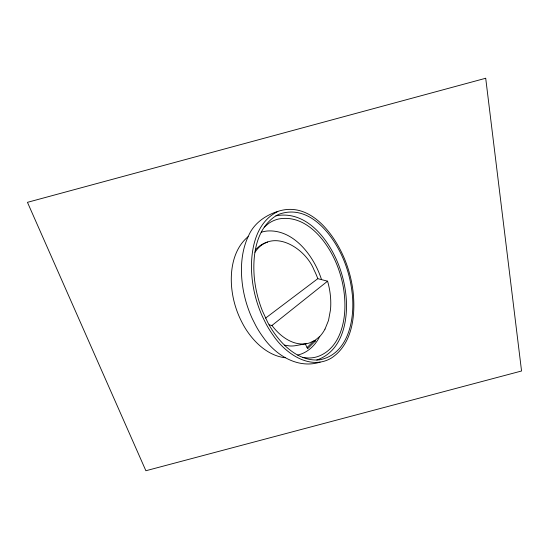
<?xml version="1.0" encoding="UTF-8"?>
<svg xmlns="http://www.w3.org/2000/svg" width="549" height="549" viewBox="0 0 549 549"><rect width="100%" height="100%" fill="white"/><g stroke="black" fill="none" stroke-linecap="round" stroke-linejoin="round"><path stroke-width="0.82" d="M325.008 329.119L328.515 320.424L330.477 309.856A91.676 79.571 -6.2 0 0 330.738 300.859L330.69 299.541A107.892 93.536 -4.3 0 0 327.568 281.17L317.802 278.679L265.572 318.111M254.962 252.252C271.92 226.915 305.498 247.908 314.035 269.964A98.065 85.061 -4.4 0 1 317.802 278.679M255.409 249.74L259.553 246.041A23.037 20.601 -11.1 0 1 265.38 242.878L267.576 242.061M315.188 340.222L315.49 340.867L307.639 348.718L305.443 344.25L305.951 343.763M307.069 347.565L313.445 341.245L315.49 340.867M264.289 227.066L268.845 223.278A26.558 24.026 -13.3 0 1 278.556 219.003C304.77 214.117 325.049 238.568 334.842 259.938A145.053 125.206 -1.8 0 1 344.751 299.829C346.09 321.172 340.071 348.903 317.343 356.706A24.815 20.979 -13.8 0 1 307.824 357.982L302.506 357.344M248.093 236.681C233.819 248.594 230.127 268.784 231.575 286.461A124.047 108.256 -21.2 0 0 242.171 322.723L243.571 325.365A104.983 91.58 -18.9 0 0 250.042 335.158C258.654 346.364 270.815 356.116 285.267 357.763M269.113 324.884L271.981 325.468L327.575 281.163M275.982 215.812C256.246 228.398 252.519 254.791 254.201 276.312A149.952 129.633 -26.9 0 0 256.507 291.574L256.994 293.756A166.354 143.145 -28.5 0 0 262.319 310.659L267.596 322.119A128.404 111.097 -24.4 0 0 274.081 332.797C283.888 346.748 298.683 360.247 316.773 360.02A25.529 21.535 -14.5 0 0 320.239 359.705C349.487 353.577 355.361 316.595 351.978 291.759A158.325 136.55 -1.2 0 0 345.129 263.541C335.768 238.3 311.057 203.151 279.455 214.083A27.457 24.911 -14.6 0 0 275.982 215.812C307.914 209.78 330.992 242.329 340.078 268.88A154.832 133.386 -0.9 0 1 345.246 289.783C349.267 315.078 344.662 350.55 316.773 360.02M277.849 211.537C254.853 222.551 250.07 251.97 251.799 274.925A157.522 135.98 -27.5 0 0 254.606 293.331L255.141 295.561A167.987 144.593 -28.5 0 0 262.319 316.279L265.846 323.471A130.243 112.662 -24.3 0 0 273.134 335.267C285.034 353.137 309.698 370.678 331.136 358.202C352.588 344.381 355.594 315.126 353.11 291.938A163.863 141.175 -0.8 0 0 346.062 262.772C336.345 236.797 311.736 201.339 279.194 210.988C266.183 214.734 254.036 222.997 248.567 235.734C242.239 248.869 240.682 263.808 241.766 278.206A149.712 129.839 -25.6 0 0 244.566 296.261L245.101 298.45A159.21 137.758 -26.6 0 0 252.32 318.736L255.875 325.777A124.39 107.954 -22.5 0 0 263.232 337.319C275.632 355.182 297.819 369.161 320.122 362.134M297.668 355.059C307.529 352.89 315.414 345.252 319.793 336.386L315.298 340.147L309.362 342.981A18.796 16.01 -13.4 0 1 306.658 343.647L295.781 345.616A21.974 18.755 -12.2 0 1 289.646 345.952L284.464 345.149M306.658 343.647C294.298 345.774 282.66 338.074 274.912 329.112A75 65.207 -18.3 0 1 271.981 325.468M324.974 329.105A36.021 30.943 -12.3 0 1 319.827 336.407M321.508 279.592A114.48 99.04 -3 0 0 316.883 267.981C307.79 249.177 290.304 229.606 267.583 230.971A27.409 24.623 -10.5 0 0 261.235 232.248M485.707 78.26L27.45 202.334L145.883 470.74L521.55 371L485.707 78.26"/></g></svg>
